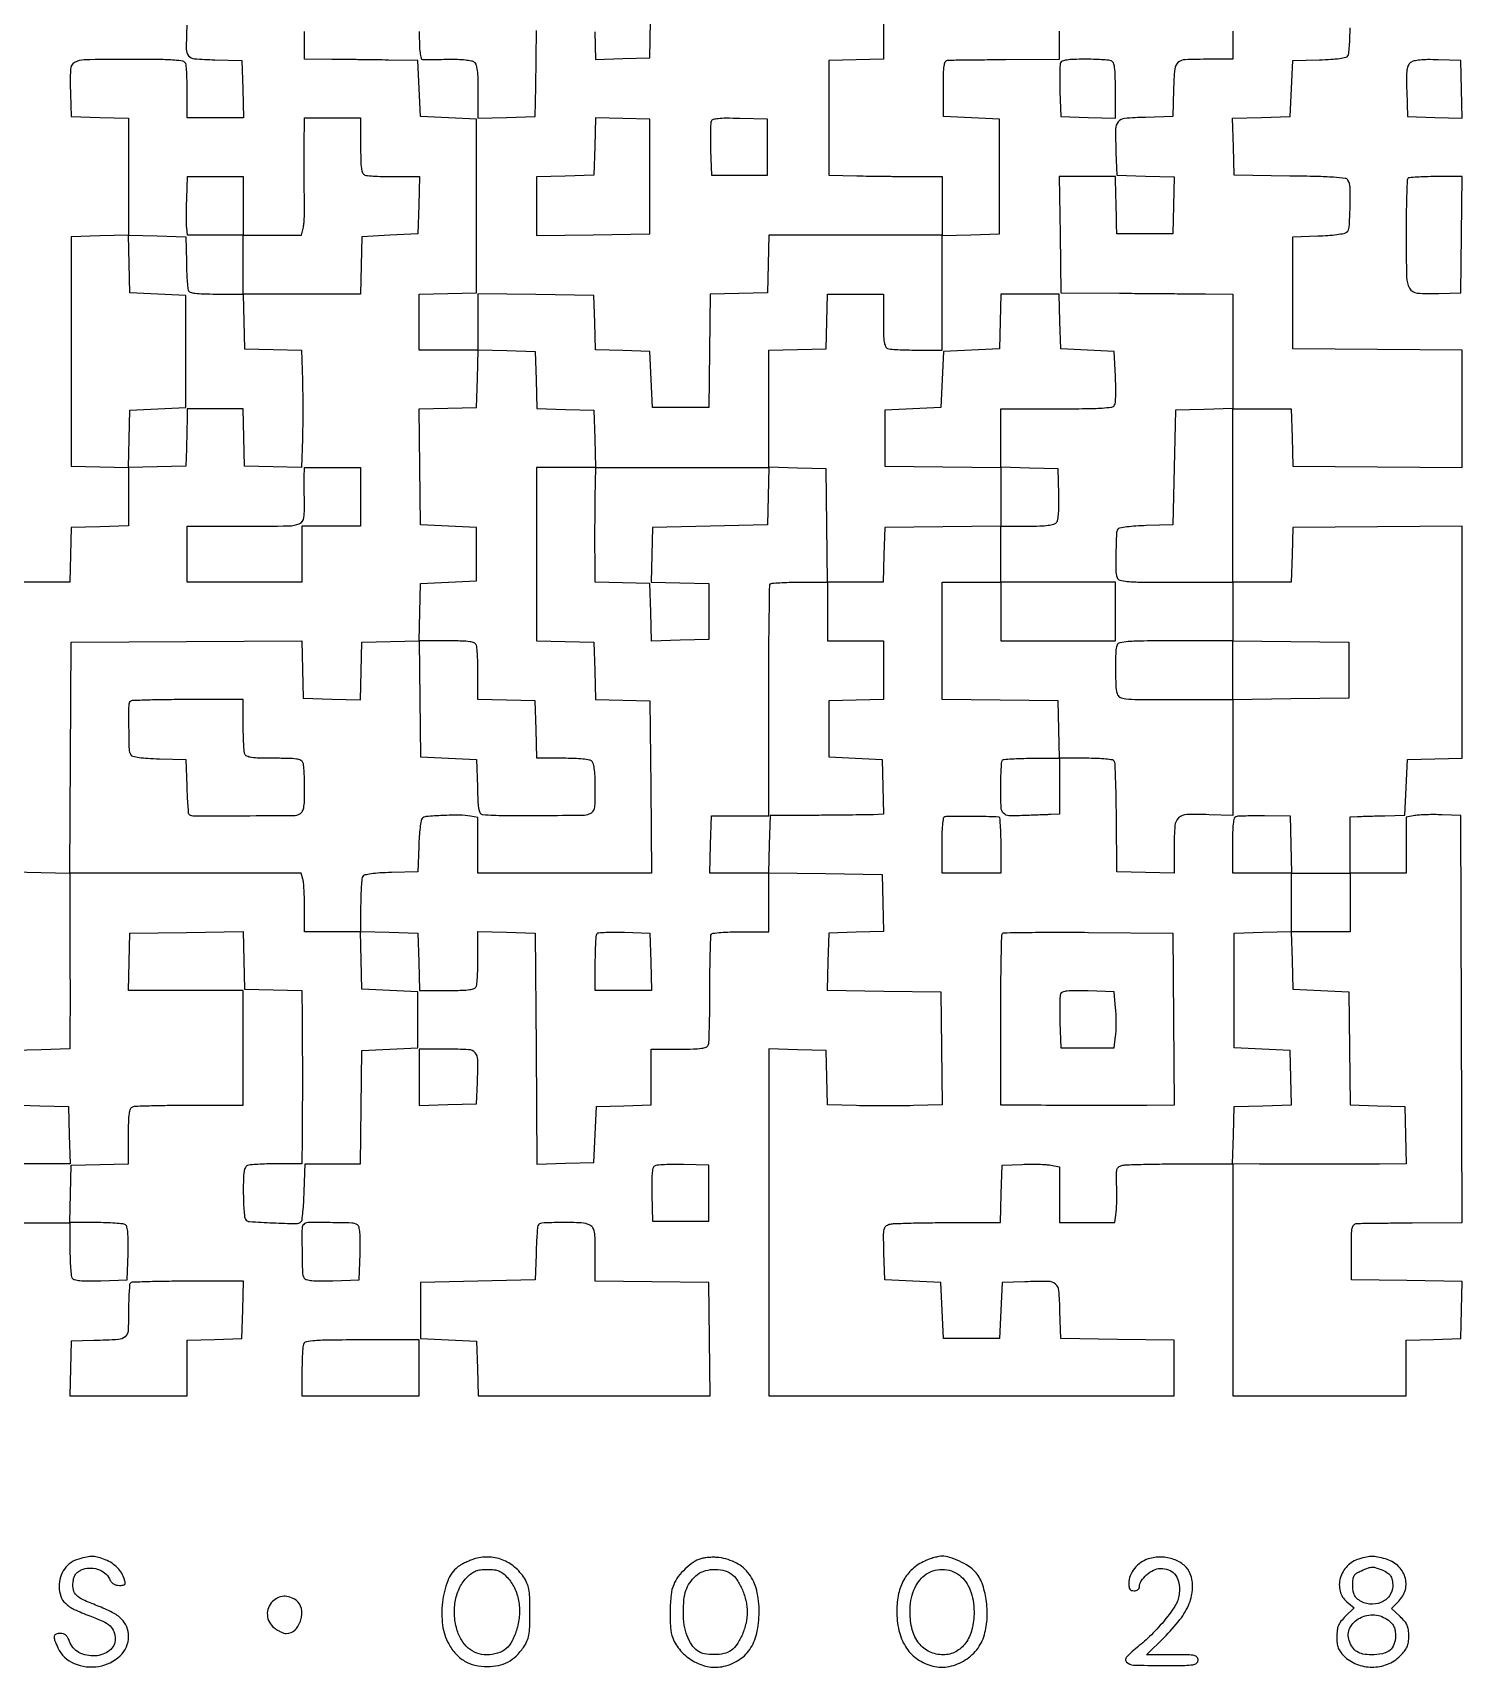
# Model space of a CAD drawing. Extents: x 179 to 1071, y 112 to 1107.
# Drawn here: x 535 to 1071, y 112 to 725 of the extents above; entities that cross this region are included whole.
import ezdxf

# ---------------------------------------------------------------- set-up
doc = ezdxf.new("R2010")
doc.units = 0

msp = doc.modelspace()

# ---------------------------------------------------------------- linework, layer by layer
for points in [[(854, 736.418352), (854, 715.069966), (843.75, 714.784983), (833.5, 714.5), (833.5, 693), (833.5, 671.5), (844, 671.296894, 0.001202), (848.797098, 671.215634, 0.000693), (854.573437, 671.139675, 0.000692), (860.373532, 671.079466, 0.001159), (865.25, 671.046894), (876, 671), (876, 660), (876, 649), (843.533832, 649), (811.067663, 649), (810.783832, 638.25), (810.5, 627.5), (799.76979, 627.216369), (789.03958, 626.932738), (788.76979, 605.716369), (788.5, 584.5), (778, 584.5), (767.5, 584.5), (767, 595), (766.5, 605.5), (756.284601, 605.784601), (746.069202, 606.069202), (745.784601, 616.284601), (745.5, 626.5), (723.75, 626.769502), (702, 627.039005), (702, 616.519502), (702, 606), (691, 606), (680, 606), (680, 616.466168), (680, 626.932337), (690.75, 627.216168), (701.5, 627.5), (701.5, 660), (701.5, 692.5), (691, 693), (680.5, 693.5), (680, 704), (679.5, 714.5), (668.5, 714.677892, 0.000681), (663.544418, 714.751286, 0.000421), (657.720313, 714.82471, 0.000422), (651.967405, 714.887533, 0.00076), (647.25, 714.927892), (637, 715), (637, 725.435662)], [(745.785365, 725.215407), (746.07073, 714.930815), (756.285365, 715.215407), (766.5, 715.5), (766.77083, 736.428109, 0.002701)], [(517.490662, 278.900097), (549, 278.906684), (549.015313, 269.203342, 0.007792), (549.080716, 265.392615, 0.010716), (549.266219, 261.971939, 0.007636), (549.52439, 259.138962, 0.115313), (549.847958, 258.211769, 0.19692), (550.705135, 257.604266, 0.033714), (552.717063, 257.278982, 0.023663), (555.804805, 257.138177, 0.006827), (560.582645, 257.211769), (570.5, 257.5), (570.788231, 267.417355, 0.006827), (570.861823, 272.195195, 0.023663), (570.721018, 275.282937, 0.033714), (570.395734, 277.294865, 0.19692), (569.788231, 278.152042, 0.11554), (568.859509, 278.475676, 0.007548), (566.004417, 278.733781, 0.010646), (562.557744, 278.919289, 0.007729), (558.716168, 278.984687), (548.932337, 279), (549.216168, 289.75), (549.5, 300.5), (560.25, 300.783832), (571, 301.067663), (571, 311.426843, -0.005377), (571.059651, 316.973908, -0.030446), (571.302822, 319.919034, -0.063217), (571.767927, 321.602718, -0.20495), (572.581787, 322.393011, -0.082815), (573.775876, 322.636501, -0.001919), (579.5499, 322.821697, -0.004216), (586.334577, 322.955997, -0.00284), (594.081787, 323), (614, 323), (614, 344.5), (614, 366), (592.466168, 366), (570.932337, 366), (571.216168, 376.75), (571.5, 387.5), (592.715968, 387.769789), (613.931935, 388.039577), (614.215968, 377.269789), (614.5, 366.5), (625.25, 366.216168), (636, 365.932337), (636.080645, 355.966168, -0.000778), (636.111626, 351.226275, -0.000367), (636.137601, 345.108812, -0.000364), (636.155426, 338.705042, -0.000514), (636.16129, 333, -0.000518), (636.155416, 327.328331, -0.000378), (636.137601, 321.028125, -0.000382), (636.111638, 315.057377, -0.000844), (636.080645, 310.5), (636, 301), (626.581787, 301, 0.005951), (622.859224, 300.955695, 0.007831), (619.465525, 300.821697, 0.005915), (616.638111, 300.632106, 0.07203), (615.581787, 300.393011, 0.19467), (614.780298, 299.644942, 0.069116), (614.312224, 298.117276, 0.033827), (614.069372, 295.475625, 0.00643), (614.015313, 290.643011, 0.007669), (614.076382, 287.053884, 0.010583), (614.248778, 283.835561, 0.007462), (614.488346, 281.169118, 0.115963), (614.788585, 280.307836, 0.238871), (616.381675, 279.362557, 0.005895), (625.114481, 278.883699, 0.006457), (633.798042, 278.622444, 0.202967), (635.742197, 279.40648, 0.168511), (636.055932, 280.050871, 0.005297), (636.377571, 283.000591, 0.00977), (636.655412, 286.533658, 0.006555), (636.841025, 290.58095), (637.18205, 301), (647.571137, 301), (657.960225, 301), (658.230112, 322.25), (658.5, 343.5), (669, 344), (679.5, 344.5), (679.5, 355), (679.5, 365.5), (669, 366), (658.5, 366.5), (658.215822, 377.284178), (657.931643, 388.068357), (668.715822, 387.784178), (679.5, 387.5), (679.783832, 376.75), (680.067663, 366), (690.426843, 366, 0.005377), (695.973908, 366.059651, 0.030446), (698.919034, 366.302822, 0.063217), (700.602718, 366.767927, 0.20495), (701.393011, 367.581787, 0.0721), (701.632128, 368.638889, 0.005887), (701.821697, 371.475463, 0.007809), (701.955696, 374.880092, 0.00593), (702, 378.615619), (702, 388.067663), (712.75, 387.783832), (723.5, 387.5), (723.760648, 344.216276), (724.021296, 300.932553), (734.760648, 301.216276), (745.5, 301.5), (746, 312), (746.5, 322.5), (756.75, 322.784983), (767, 323.069966), (767, 333.534983), (767, 344), (777.393011, 344, 0.005548), (782.847127, 344.060521, 0.028856), (785.845765, 344.300585, 0.056089), (787.591489, 344.745678, 0.213844), (788.369202, 345.519741, 0.083016), (788.603245, 346.66985, 0.001854), (788.781072, 352.332118, 0.00414), (788.910111, 358.979916, 0.002782), (788.952381, 366.576708, -0.002787), (788.994503, 374.133165, -0.004325), (789.123586, 380.65189, -0.00141), (789.299584, 386.278283, -0.130606), (789.535207, 387.056967, -0.229468), (790.126712, 387.432853, -0.007408), (793.013867, 387.722984, -0.012896), (796.515436, 387.931742, -0.00844), (800.559017, 388), (811, 388), (811, 399.019888), (811, 410.039775), (832.25, 409.769888), (853.5, 409.5), (853.783473, 398.785353), (854.066946, 388.070705), (843.783473, 387.785353), (833.5, 387.5), (833.216371, 376.769986), (832.932742, 366.039971), (854.216371, 365.769986), (875.5, 365.5), (875.769629, 344.338997), (876.039257, 323.177994), (865.269629, 322.838997, -0.004764), (860.370632, 322.731502, -0.002808), (854.515836, 322.691718, -0.002808), (848.666157, 322.717677, -0.004802), (843.78428, 322.813661), (833.068561, 323.127322), (832.78428, 333.313661), (832.5, 343.5), (821.75, 343.783832), (811, 344.067663), (811, 279.033832), (811, 214), (887, 214), (963, 214), (963, 224.480112), (963, 234.960225), (941.75, 235.230112), (920.5, 235.5), (920.215131, 245.7397, 0.013827), (919.781878, 253.54295, 0.200378), (918.533568, 255.948742, 0.174565), (915.86687, 256.925177, 0.010012), (907, 256.795054), (898.5, 256.5), (898, 246), (897.5, 235.5), (887, 235.5), (876.5, 235.5), (876, 246), (875.5, 256.5), (865, 257), (854.5, 257.5), (854.216402, 267.624582, -0.003649), (854.082373, 274.096412, -0.049436), (854.283717, 276.448844, -0.157976), (854.930901, 277.64048, -0.125186), (856.216402, 278.360928, -0.056013), (857.832433, 278.6049, -0.002377), (863.620817, 278.796996, -0.004058), (870.496775, 278.936628, -0.002874), (878.216168, 278.986345), (897.932337, 279), (898.216168, 289.75), (898.5, 300.5), (906, 300.80649, -0.008667), (909.109769, 300.879612, -0.00841), (912.251562, 300.846169, -0.008349), (915.012596, 300.724159, -0.030569), (916.75, 300.511177), (920, 299.909374), (920, 289.454687), (920, 279), (930.372192, 279), (940.744384, 279), (941.240606, 282.75, 0.020239), (941.413553, 284.643411, 0.007234), (941.511592, 287.354508, 0.007164), (941.533497, 290.334585, 0.008407), (941.466288, 293.158963, -0.00749), (941.364576, 297.127075, -0.066355), (941.576942, 298.861018, -0.160581), (942.184633, 299.803224, -0.104734), (943.347873, 300.395308, -0.056676), (944.885355, 300.625916, -0.002168), (950.669375, 300.807096, -0.003862), (957.526973, 300.939151, -0.00271), (965.25, 300.986345), (985, 301), (985, 257.5), (985, 214), (1017.5, 214), (1050, 214), (1050, 224.465017), (1050, 234.930034), (1060.25, 235.215017), (1070.5, 235.5), (1070.783625, 246.229609), (1071.06725, 256.959219), (1050.283625, 257.229609), (1029.5, 257.5), (1029.5, 268, -0.003726), (1029.547896, 274.426321, -0.042734), (1029.80104, 276.941167, -0.144262), (1030.406537, 278.126452, -0.187201), (1031.5, 278.643701, -0.014418), (1032.918206, 278.704571, -0.000504), (1038.422148, 278.776415, -0.000938), (1044.924899, 278.842534, -0.000656), (1052.256247, 278.893701), (1071.012494, 279), (1070.756247, 355.25), (1070.5, 431.5), (1063.5, 431.807779, 0.009375), (1060.58164, 431.88131, 0.008811), (1057.601562, 431.84799, 0.008811), (1054.961002, 431.725313, 0.029867), (1053.25, 431.512466), (1050, 430.909374), (1050, 420.454687), (1050, 410), (1039.5, 410), (1029, 410), (1029, 420.5), (1029, 431), (1031.75, 431.157695, -0.00512), (1033.274129, 431.229446, -0.001123), (1035.895313, 431.320057, -0.001169), (1038.92695, 431.410942, -0.001123), (1042, 431.48897), (1049.5, 431.662548), (1050, 442.081274), (1050.5, 452.5), (1060.75, 452.784983), (1071, 453.069966), (1071, 496.54903), (1071, 540.028094), (1039.25, 539.764047), (1007.5, 539.5), (1007.215017, 529.25), (1006.930034, 519), (995.965017, 519), (985, 519), (985, 551.5), (985, 584), (995.966168, 584), (1006.932337, 584), (1007.216168, 573.25), (1007.5, 562.5), (1039.25, 562.235953), (1071, 561.971906), (1071, 583.971906), (1071, 605.971906), (1039.25, 606.235953), (1007.5, 606.5), (1007.5, 627.5), (1007.5, 648.5), (1016.945876, 648.790118, 0.010217), (1020.65896, 648.980158, 0.013854), (1024.000112, 649.312947, 0.010763), (1026.740901, 649.722996, 0.131421), (1027.695876, 650.162563, 0.206727), (1028.667992, 652.074592, 0.009369), (1028.998273, 659.590914, 0.011588), (1029.013109, 667.001507, 0.13704), (1028.188593, 669.729091, 0.228384), (1027.178296, 670.35659, 0.009456), (1022.820243, 670.740282, 0.01097), (1016.461676, 671.039141, 0.003025), (1006.453905, 671.229091), (985.5, 671.5), (985.216515, 682.215829), (984.93303, 692.931657), (995.716515, 693.215829), (1006.5, 693.5), (1007, 704), (1007.5, 714.5), (1017.464966, 714.788805, 0.00836), (1021.800174, 714.987032, 0.019108), (1025.055937, 715.315749, 0.01918), (1027.411, 715.737468, 0.199883), (1028.199653, 716.288805, 0.115711), (1028.504482, 717.162416, 0.007543), (1028.747767, 719.851123, 0.010646), (1028.922757, 723.096937, 0.007727), (1028.984687, 726.715017)], [(592.825075, 727.715846, 0.008085), (592.615904, 718.76982, 0.174442), (593.476911, 716.321778, 0.205763), (595.65823, 715.182477, 0.011872), (603.360122, 714.783767), (613.5, 714.5), (613.783832, 703.75), (614.067663, 693), (603.533832, 693), (593, 693), (593, 702.418213, 0.005798), (592.956867, 706.137797, 0.007674), (592.826368, 709.522303, 0.005715), (592.641901, 712.342536, 0.072543), (592.408912, 713.376775, 0.261022), (591.380199, 714.232295, 0.027963), (588.186586, 714.640655, 0.015723), (582.583958, 714.863888, 0.002167), (570.91605, 714.911093, 0.003597), (554.378434, 714.787353, 0.1312), (550.757385, 713.763388, 0.255651), (549.197841, 711.124234, 0.016961), (549.204946, 702), (549.5, 693.5), (560.25, 693.216168), (571, 692.932337), (571, 671), (571, 649.067663), (560.25, 648.783832), (549.5, 648.5), (549.5, 605.5), (549.5, 562.5), (560.25, 562.216168), (571, 561.932337), (571, 551), (571, 540.067663), (560.25, 539.783832), (549.5, 539.5), (549.215017, 529.25), (548.930034, 519), (537.965017, 519), (527, 519)], [(680, 725.437616, 0.006054), (680.060659, 720.428068, 0.023556), (680.281575, 717.335799, 0.034362), (680.642888, 715.427485, 0.325964), (681.25, 714.931729, 0.01441), (682.088167, 714.910146, 0.000891), (684.577099, 714.922233, 0.001321), (687.542647, 714.949758, 0.000979), (690.820975, 714.99527, -0.011128), (694.372164, 714.972485, -0.01976), (697.29094, 714.773153, -0.020842), (699.521941, 714.437386, -0.126079), (700.570975, 713.941096, -0.151307), (701.261372, 712.882105, -0.037351), (701.68404, 710.82591, -0.024828), (701.93022, 707.693169, -0.007194), (702, 702.843724), (702, 692.932337), (712.75, 693.216168), (723.5, 693.5), (723.677892, 704.5, 0.000684), (723.751286, 709.457938, 0.000422), (723.82471, 715.289626, 0.000423), (723.88753, 721.053324, 0.00076), (723.927892, 725.783832)], [(985, 725.5), (985, 715), (976.25, 714.986345, 0.00925), (967.143851, 714.803651, 0.166903), (964.462909, 713.765918, 0.199184), (963.217345, 711.358739, 0.014077), (962.783793, 703.642206), (962.5, 693.5), (952.2603, 693.215131, 0.013827), (944.45705, 692.781878, 0.200378), (942.051258, 691.533568, 0.174565), (941.074823, 688.86687, 0.010012), (941.204946, 680), (941.5, 671.5), (952.283485, 671.215829), (963.06697, 670.931657), (962.783485, 660.215829), (962.5, 649.5), (952, 649.5), (941.5, 649.5), (941.449748, 653, 0.00171), (941.417309, 654.824528, 0.000514), (941.355581, 657.601562, 0.000515), (941.279905, 660.717601, 0.000558), (941.199748, 663.75), (941, 671), (930.480498, 671), (919.960995, 671), (920.230498, 649.25), (920.5, 627.5), (942.5, 627.309069, 0.00012), (951.674575, 627.23164, 0.000112), (961.048437, 627.156873, 0.000111), (969.365363, 627.094255, 0.000386), (974.75, 627.059069), (985, 627), (985, 605.533832), (985, 584.067663), (974.25, 583.783832), (963.5, 583.5), (963, 562), (962.5, 540.5), (952.535034, 540.211195, 0.009511), (948.670117, 540.025556, 0.014281), (945.309486, 539.703374, 0.009082), (942.562304, 539.309784, 0.217526), (941.93078, 538.887999, 0.129433), (941.388051, 537.109211, 0.00508), (941.191523, 530.226224, 0.007264), (941.165665, 523.524343, 0.071956), (941.597272, 520.75, 0.259581), (942.636759, 519.752384, 0.044382), (945.438382, 519.276683, 0.018084), (950.763923, 519.045825, 0.00179), (963.567388, 519), (985, 519), (985, 508), (985, 497), (963.606989, 497, 0.002045), (951.485827, 496.950434, 0.015901), (945.835307, 496.724422, 0.030015), (942.662537, 496.303854, 0.258697), (941.606989, 495.418213, 0.084592), (941.117283, 492.972596, 0.007531), (941.030466, 486.672687, 0.009072), (941.151911, 480.421597, 0.056126), (941.630286, 477.25, 0.210018), (942.686797, 475.932378, 0.095019), (944.850254, 475.283355, 0.024151), (949.409311, 475.038346, 0.001349), (963.616631, 475), (985, 475), (985.000505, 453.25), (985.00101, 431.5), (976.112842, 431.845305, 0.016262), (967.756582, 431.898022, 0.179732), (964.705412, 430.672691, 0.191702), (963.297362, 427.790559, 0.01891), (963, 419.930985), (963, 409.932337), (952.25, 410.216168), (941.5, 410.5), (941.38082, 430.63382, 0.003169), (941.285248, 438.431055, 0.004865), (941.09401, 445.181209, 0.00179), (940.852713, 450.973759, 0.127779), (940.571803, 451.88382, 0.215139), (939.84812, 452.371943, 0.016162), (937.441145, 452.704426, 0.017883), (934.192825, 452.92951, 0.008355), (929.974815, 453), (920.067663, 453), (919.783832, 463.75), (919.5, 474.5), (897.75, 474.769502), (876, 475.039005), (876, 497.019502), (876, 519), (887, 519), (898, 519), (898, 508), (898, 497), (919.5, 497), (941, 497), (941, 508), (941, 519), (919.5, 519), (898, 519), (898, 529.5), (898, 540), (907.877555, 540, 0.007345), (912.653266, 540.070162, 0.024181), (915.794146, 540.314808, 0.035127), (917.875583, 540.728754, 0.154085), (918.916414, 541.399285, 0.132968), (919.412685, 542.486141, 0.020746), (919.703614, 544.849829, 0.018924), (919.84141, 548.042317, 0.009044), (919.788859, 552.149285), (919.5, 561.5), (908.75, 561.783832), (898, 562.067663), (898, 573.033832), (898, 584), (918.95031, 584, 0.00245), (930.058215, 584.054423, 0.013851), (935.977347, 584.276489, 0.01943), (939.579598, 584.65268, 0.232831), (940.70031, 585.420095, 0.112884), (940.992527, 586.406354, 0.008841), (941.118216, 589.163696, 0.011687), (941.133194, 592.492994, 0.008667), (941, 596.170095), (940.5, 605.5), (930.5, 606), (920.5, 606.5), (920.215017, 616.75), (919.930034, 627), (909, 627), (898.069966, 627), (897.784983, 616.75), (897.5, 606.5), (887, 606), (876.5, 605.5), (876, 595), (875.5, 584.5), (865, 584), (854.5, 583.5), (854.5, 573), (854.5, 562.5), (876.25, 562.230498), (898, 561.960995), (898, 551), (898, 540.039005), (876.25, 539.769502), (854.5, 539.5), (854.215017, 529.25), (853.930034, 519), (843.484905, 519), (833.039775, 519), (832.769888, 540.25), (832.5, 561.5), (821.75, 561.783832), (811, 562.067663), (811, 584), (811, 605.932337), (821.75, 606.216168), (832.5, 606.5), (832.784983, 616.75), (833.069966, 627), (843.534983, 627), (854, 627), (854, 617.106989, 0.005748), (854.060597, 611.836306, 0.031643), (854.305311, 609.006334, 0.0653), (854.772413, 607.381554, 0.201158), (855.581787, 606.606989, 0.07203), (856.638111, 606.367894, 0.005915), (859.465525, 606.178303, 0.007831), (862.859224, 606.044305, 0.005951), (866.581787, 606), (876, 606), (876, 627.466168), (876, 648.932337), (886.75, 649.216168), (897.5, 649.5), (897.5, 671), (897.5, 692.5), (887, 693), (876.5, 693.5), (876.5, 704, -0.005001), (876.556017, 709.600724, -0.030039), (876.78892, 712.503494, -0.066821), (877.230626, 714.07762, -0.275213), (878, 714.63465, -0.019158), (879.1135, 714.691728, -0.000352), (885.007812, 714.763631, -0.000869), (891.881299, 714.830691, -0.000581), (899.75, 714.88465), (920, 715), (920, 725.5)], [(527.5, 410.5), (538.239352, 410.216276), (548.978704, 409.932553), (549.239352, 453.216276), (549.5, 496.5), (592.716061, 496.760597), (635.932122, 497.021194), (636.216061, 486.260597), (636.5, 475.5), (647.215829, 475.216515), (657.931657, 474.93303), (658.215829, 485.716515), (658.5, 496.5), (669.216508, 496.783492), (679.933016, 497.066984), (680.216508, 507.783492), (680.5, 518.5), (691, 519), (701.5, 519.5), (701.5, 529.5), (701.5, 539.5), (691, 540), (680.5, 540.5), (680.230592, 562.215971), (679.961185, 583.931943), (690.730592, 584.215971), (701.5, 584.5), (701.784171, 595.283485), (702.068343, 606.06697), (712.784171, 605.783485), (723.5, 605.5), (723.783492, 594.783492), (724.066984, 584.066984), (734.783492, 583.783492), (745.5, 583.5), (745.783832, 572.75), (746.067663, 562), (778.567663, 562), (811.067663, 562), (810.783832, 551.25), (810.5, 540.5), (789, 540), (767.5, 539.5), (767.215394, 529.284183), (766.930789, 519.068365), (777.715394, 518.784183), (788.5, 518.5), (788.5, 508), (788.5, 497.5), (777.784171, 497.216515), (767.068343, 496.93303), (766.784171, 507.716515), (766.5, 518.5), (756.25, 518.784983), (746, 519.069966), (745.890933, 529.284983, -0.002426), (745.86344, 534.005787, -0.00132), (745.873121, 539.804026, -0.001315), (745.91405, 545.700486, -0.002086), (745.983457, 550.75), (746.185049, 562), (735.092524, 562), (724, 562), (724, 529.533832), (724, 497.067663), (734.75, 496.783832), (745.5, 496.5), (745.783481, 485.784613), (746.066961, 475.069227), (756.283481, 474.784613), (766.5, 474.5), (766.763853, 442.25), (767.027706, 410), (734.513853, 410), (702, 410), (702, 420.420545), (702, 430.841089), (699.25, 431.308357, 0.040463), (695.032542, 431.678013, 0.013519), (688.836912, 431.551023, 0.007446), (682.604892, 431.161494, 0.178893), (681.042278, 430.442278, 0.158926), (680.649958, 429.670292, 0.008947), (680.278277, 426.975777, 0.013019), (679.971944, 423.696544, 0.009122), (679.790711, 419.990711), (679.5, 410.5), (669.535034, 410.211195, 0.00836), (665.199826, 410.012968, 0.019108), (661.944063, 409.684251, 0.01918), (659.589, 409.262532, 0.199883), (658.800347, 408.711195, 0.117226), (658.495095, 407.827893, 0.006962), (658.252233, 404.991726, 0.010173), (658.077211, 401.573123, 0.007309), (658.015313, 397.75), (658, 388), (647.5, 388), (637, 388), (636.986345, 396.75, 0.006232), (636.937053, 400.264561, 0.007347), (636.800078, 403.588708, 0.006526), (636.606852, 406.387546, 0.044999), (636.37142, 407.743475), (635.77015, 409.986951), (592.350865, 409.956736), (548.931579, 409.92652), (549.00143, 388.21326, -0.000288), (549.025558, 379.077664, -0.000257), (549.040293, 369.583521, -0.000257), (549.044769, 361.046843, -0.000797), (549.035641, 355.283832), (549, 344.067663), (538.25, 343.783832), (527.5, 343.5)], [(526.930789, 323.068365), (537.715394, 322.784183), (548.5, 322.5), (548.783832, 311.75), (549.067663, 301), (539.283832, 300.989367, 0.000597), (534.647721, 300.978789, 0.000287), (528.702126, 300.954706, 0.000285)]]:
    msp.add_lwpolyline(points, format="xyb")
for points in [[(920.428774, 713.674983, 0.081654), (920.239658, 712.758353, 0.005045), (920.154817, 709.970602, 0.007376), (920.136178, 706.631743, 0.005394), (920.210159, 702.924983), (920.5, 693.5), (930.75, 693.215017), (941, 692.930034), (941, 703.358028, 0.005326), (940.940481, 708.945911, 0.030277), (940.697526, 711.908024, 0.062914), (940.232716, 713.600436, 0.205495), (939.418213, 714.393011, 0.069833), (938.385751, 714.631456, 0.006774), (935.819006, 714.821697, 0.008492), (932.738267, 714.955644, 0.006617), (929.386828, 715, 0.008422), (925.375524, 714.932432, 0.028298), (922.760657, 714.695753, 0.042162), (921.089007, 714.302368, 0.225981)], [(1051.698976, 713.769153, 0.124763), (1050.777081, 712.654842, 0.076572), (1050.28692, 711.012817, 0.036105), (1050.109284, 708.286528, 0.00588), (1050.209381, 702.983715), (1050.5, 693.5), (1060.78419, 693.214639), (1071.068381, 692.929279), (1070.78419, 703.714639), (1070.5, 714.5), (1061.989595, 714.785438, 0.010006), (1058.068435, 714.838436, 0.02299), (1055.121158, 714.683656, 0.02949), (1052.96852, 714.341998, 0.104125)], [(658, 682.606989, 0.005351), (658.059586, 677.039857, 0.030363), (658.30265, 674.086379, 0.063068), (658.76761, 672.398405, 0.205218), (659.581787, 671.606989, 0.0721), (660.638889, 671.367872, 0.005887), (663.475463, 671.178303, 0.007809), (666.880092, 671.044304, 0.00593), (670.615619, 671), (680.067663, 671), (679.783832, 660.25), (679.5, 649.5), (669, 649), (658.5, 648.5), (658.216168, 637.75), (657.932337, 627), (635.931185, 627), (613.930034, 627), (614.215017, 616.75), (614.5, 606.5), (625.19002, 606.216777), (635.88004, 605.933553), (636.19002, 594.682141, -0.004319), (636.28621, 589.594884, -0.002624), (636.316414, 583.578448, -0.002629), (636.283672, 577.609782, -0.004639), (636.185006, 572.682192), (635.870013, 561.933655), (625.185006, 562.216828), (614.5, 562.5), (614.216168, 573.25), (613.932337, 584), (603.466168, 584), (593, 584), (592.938509, 579.75, -0.001559), (592.901895, 577.668151, -0.000637), (592.839707, 574.839063, -0.00063), (592.765194, 571.799795, -0.000805), (592.688509, 569), (592.5, 562.5), (581.715822, 562.215822), (570.931643, 561.931643), (571.215822, 572.715822), (571.5, 583.5), (582, 584), (592.5, 584.5), (592.5, 605.5), (592.5, 626.5), (582, 627), (571.5, 627.5), (571.215822, 638.284178), (570.931643, 649.068357), (581.715822, 648.784178), (592.5, 648.5), (592.67404, 639.169139, 0.005134), (592.780412, 635.491735, 0.006891), (592.956925, 632.162347, 0.004922), (593.170024, 629.385537, 0.070107), (593.392656, 628.419139, 0.225068), (594.132333, 627.713812, 0.046404), (595.935611, 627.298939, 0.027144), (598.914581, 627.06277, 0.00621), (603.968615, 627), (614, 627), (614, 638), (614, 649), (603.566422, 649), (593.132845, 649), (592.816422, 651.75, -0.024073), (592.712734, 653.308753, -0.004732), (592.687969, 656.115625, -0.005009), (592.722867, 659.389825, -0.004629), (592.823474, 662.75), (593.146947, 671), (603.573474, 671), (614, 671), (614, 660), (614, 649), (624.920545, 649), (635.841089, 649), (636.525781, 652.117381, 0.036063), (636.774586, 653.831914, 0.008625), (636.932255, 656.707988, 0.008819), (636.998205, 660.025183, 0.008625), (636.948039, 663.367381, -0.004547), (636.858217, 667.244489, -0.002124), (636.808872, 672.268856, -0.002104), (636.801674, 677.540124, -0.002945), (636.842803, 682.25), (637, 693), (647.5, 693), (658, 693)], [(789.442274, 691.710164, 0.081166), (789.248144, 690.773814, 0.005233), (789.158783, 687.980936, 0.007531), (789.137174, 684.634259, 0.005535), (789.210159, 680.924983), (789.5, 671.5), (800, 671.5), (810.5, 671.5), (810.5, 682), (810.5, 692.5), (800.232115, 692.785181, 0.005823), (795.049899, 692.868732, 0.025951), (792.012272, 692.724596, 0.043922), (790.172333, 692.376284, 0.236652)], [(1050.666667, 670.333333, 0.189274), (1050.396307, 669.713454, 0.001341), (1050.195833, 663.899919, 0.004875), (1050.048101, 657.197552, 0.003072), (1050, 649.368517, 0.00476), (1050.152613, 633.337847, 0.122178), (1051.272034, 629.166633, 0.253818), (1054.106815, 627.356348, 0.026605), (1062.259538, 627.209712), (1070.5, 627.5), (1070.769502, 649.25), (1071.039005, 671), (1061.186169, 671, 0.006314), (1057.362112, 670.951707, 0.009509), (1054.03177, 670.804167, 0.004895), (1051.241613, 670.599898, 0.17746)], [(658, 551), (658, 540), (647, 540), (636, 540), (636, 529.5), (636, 519), (614.5, 519), (593, 519), (593, 529.5), (593, 540), (614.432612, 540, 0.003108), (630.991344, 540.102931, 0.095188), (635.021616, 540.929292, 0.272698), (636.741251, 543.208785, 0.038712), (636.964074, 549.315423, -0.004471), (636.891822, 551.574596, -0.003291), (636.850634, 554.078593, -0.003325), (636.843015, 556.447597, -0.00741), (636.875921, 558.25), (637, 562), (647.5, 562), (658, 562)], [(833, 508), (833, 497), (843.5, 497), (854, 497), (854, 486.034983), (854, 475.069966), (843.75, 474.784983), (833.5, 474.5), (833.5, 464), (833.5, 453.5), (843.5, 453), (853.5, 452.5), (853.784983, 442.25), (854.069966, 432), (850.284983, 431.864986, -0.005394), (847.924275, 431.806269, -0.000584), (842.471214, 431.735855, -0.000716), (835.978112, 431.668894, -0.000577), (829, 431.614986), (811.5, 431.5), (811.216168, 420.75), (810.932337, 410), (799.932337, 410), (788.932337, 410), (789.216168, 420.694019), (789.5, 431.388039), (800.25, 431.401998), (811, 431.415958), (811, 474.541312, -0.001447), (811.047999, 491.123312, -0.002358), (811.195833, 505.194427, -0.000317), (811.393983, 517.690069, -0.19463), (811.666667, 518.333333, -0.178563), (812.245497, 518.600197, -0.004516), (815.172917, 518.804167, -0.009111), (818.658388, 518.951724, -0.006022), (822.666667, 519), (833, 519)], [(680.230498, 475.25), (680.5, 453.5), (691, 453), (701.5, 452.5), (701.784983, 442.25, 0.004749), (702.000014, 436.486979, 0.035944), (702.322053, 433.78555, 0.096524), (702.873514, 432.416646, 0.235456), (703.784983, 431.879048, 0.015984), (711.880307, 431.567685, 0.003337), (726.085984, 431.570474, 0.001179), (741.257902, 431.710492, 0.082383), (743.75, 432.153638, 0.113081), (744.997923, 432.945758, 0.138447), (745.663684, 434.150457, 0.052298), (745.944089, 436.378047, 0.00518), (746, 441.775249, 0.010126), (745.923279, 445.563222, 0.019661), (745.682009, 448.579501, 0.020506), (745.317215, 450.837919, 0.14711), (744.8, 451.8, 0.150842), (743.800954, 452.32772, 0.01939), (741.376818, 452.688563, 0.018512), (738.088767, 452.925628, 0.008739), (733.833832, 453), (724.067663, 453), (723.783832, 463.75), (723.5, 474.5), (712.75, 474.783832), (702, 475.067663), (702, 484.452044, 0.005972), (701.955693, 488.161644, 0.007852), (701.821697, 491.544413, 0.005942), (701.632085, 494.36267, 0.07196), (701.393011, 495.418213, 0.205372), (700.600948, 496.232572, 0.062982), (698.9105, 496.697448, 0.030315), (695.952209, 496.940452, 0.005337), (690.373509, 497), (679.960995, 497)], [(571.666667, 474.333333, 0.196533), (571.04225, 472.845176, 0.003958), (571.031876, 464.520042, 0.005092), (571.169519, 456.353105, 0.135593), (571.800347, 454.288805, 0.199883), (572.589, 453.737468, 0.01918), (574.944063, 453.315749, 0.019108), (578.199826, 452.987032, 0.00836), (582.535034, 452.788805), (592.5, 452.5), (592.831495, 442.501838, 0.003665), (592.987871, 438.640214, 0.005738), (593.18483, 435.32142, 0.001909), (593.397961, 432.468558, 0.178617), (593.568832, 432.097835, 0.198585), (595.042316, 431.486409, 0.000728), (614.106498, 431.490119, 0.001111), (632.796202, 431.5625, 0.118197), (635.25, 432.166623, 0.146938), (636.146469, 433.033276, 0.081244), (636.67086, 434.477073, 0.039357), (636.934432, 436.917575, 0.007227), (637, 441.453396, 0.006668), (636.955641, 444.779332, 0.008541), (636.821697, 447.83856, 0.006839), (636.631409, 450.387512, 0.069666), (636.393011, 451.418213, 0.204366), (635.605154, 452.231384, 0.063541), (633.93074, 452.696802, 0.030628), (631.003676, 452.940206, 0.005432), (625.5, 453, -0.005432), (619.996324, 453.059794, -0.030628), (617.06926, 453.303198, -0.063541), (615.394846, 453.768616, -0.204366), (614.606989, 454.581787, -0.07203), (614.367894, 455.638111, -0.005915), (614.178303, 458.465525, -0.007831), (614.044305, 461.859224, -0.005951), (614, 465.581787), (614, 475), (593.166667, 475, 0.002993), (585.132422, 474.951903, 0.004756), (578.257292, 474.804167, 0.001277), (572.287675, 474.603799, 0.189545)], [(920, 442.5), (920, 432), (916.75, 431.904941, 0.001593), (915.096687, 431.85131, 0.00054), (912.692187, 431.76304, 0.000537), (910.035448, 431.659776, 0.000618), (907.5, 431.55536, -0.014405), (901.087246, 431.468227, -0.20603), (899.048166, 432.38273, -0.177341), (898.149688, 434.557409, -0.010191), (898, 441.900721, -0.00637), (898.048296, 445.691465, -0.009584), (898.195833, 448.993753, -0.004969), (898.400158, 451.759125, -0.177249), (898.666667, 452.333333, -0.178563), (899.245497, 452.600197, -0.004516), (902.172917, 452.804167, -0.009111), (905.658388, 452.951724, -0.006022), (909.666667, 453), (920, 453)], [(897.25, 431.060653, -0.365021), (897.551456, 430.762027, -0.004807), (897.779688, 427.933442, -0.01103), (897.946033, 424.530185, -0.006695), (898, 420.5), (898, 410), (887, 410), (876, 410), (876, 420.416667, -0.008224), (876.068487, 424.580407, -0.014892), (876.281922, 427.981357, -0.009559), (876.582499, 430.664112, -0.286844), (876.996752, 431.166667, -0.081344), (878.108687, 431.346564, -0.000826), (886.101252, 431.317924, -0.002564), (893.497125, 431.241279, -0.016302)], [(1006.783832, 420.746434), (1007.067663, 410), (1018.033832, 410), (1029, 410), (1029, 399), (1029, 388), (1017.966168, 388), (1006.932337, 388), (1007.216168, 377.25), (1007.5, 366.5), (1018, 366), (1028.5, 365.5), (1028.769787, 344.284765), (1029.039573, 323.069529), (1039.269787, 322.784765), (1049.5, 322.5), (1049.783832, 311.75), (1050.067663, 301), (1040.033832, 300.933333, -0.000618), (1035.300166, 300.907731, -0.000304), (1029.275563, 300.88625, -0.000301), (1023.017748, 300.871505, -0.000438), (1017.5, 300.866667, -0.000438), (1011.982252, 300.871505, -0.000301), (1005.724437, 300.88625, -0.000304), (999.699834, 300.907731, -0.000618), (994.966168, 300.933333), (984.932337, 301), (985.216168, 311.75), (985.5, 322.5), (996.284606, 322.784183), (1007.069211, 323.068365), (1006.784606, 333.284183), (1006.5, 343.5), (996, 344), (985.5, 344.5), (985.5, 366), (985.5, 387.5), (996.25, 387.783832), (1007, 388.067663), (1007, 399.033832), (1007, 410), (996, 410), (985, 410), (985, 420.416667, -0.006827), (985.065188, 425.190874, -0.020795), (985.288396, 428.425746, -0.024056), (985.636229, 430.600757, -0.266654), (986.199863, 431.233288, -0.069406), (987.042502, 431.389375, -0.003476), (989.852619, 431.495138, -0.005533), (993.204073, 431.560836, -0.003971), (996.949863, 431.563055), (1006.5, 431.492868)], [(766.783832, 376.75), (767.067663, 366), (756.533832, 366), (746, 366), (746, 376.333333, -0.006326), (746.050742, 380.343969, -0.009524), (746.20576, 383.83701, -0.00491), (746.420396, 386.763196, -0.177417), (746.700461, 387.367127, -0.182377), (747.297812, 387.637197, -0.005798), (750.000338, 387.778463, -0.010544), (753.240283, 387.841782, -0.007041), (756.950461, 387.783794), (766.5, 387.5)], [(962.763853, 355.25), (963.027706, 323), (952.763853, 322.926805, -0.00126), (944.527276, 322.888824, -0.000694), (934.455126, 322.881746, -0.00058), (922.339842, 322.904102, -0.000334), (907.75, 322.957682), (898, 323), (898, 354.833333, -0.002001), (898.049029, 367.086392, -0.003231), (898.199888, 377.515513, -0.000593), (898.402981, 386.698691, -0.192864), (898.680468, 387.347135, -0.194926), (899.328722, 387.621499, -0.000608), (908.434599, 387.750224, -0.003285), (918.778546, 387.815907, -0.002034), (930.930468, 387.763802), (962.5, 387.5)], [(920.44275, 364.711405, 0.081149), (920.248444, 363.774362, 0.00524), (920.158923, 360.981301, 0.007536), (920.137209, 357.634347, 0.00554), (920.210159, 353.924983), (920.5, 344.5), (930.5, 344.5), (940.5, 344.5), (941.08534, 348.886315, 0.022863), (941.269448, 350.99849, 0.010307), (941.326793, 353.780045, 0.01018), (941.266834, 356.724741, 0.013684), (941.08534, 359.386315), (940.5, 365.5), (930.732592, 365.786422, 0.006215), (925.820487, 365.869374, 0.027145), (922.9185, 365.724677, 0.046335), (921.158442, 365.373938, 0.232847)], [(680, 333.466168), (680, 322.932337), (690.75, 323.216168), (701.5, 323.5), (701.796504, 331.496645, 0.010844), (701.928103, 340.056021, 0.184361), (700.9246, 342.636063, 0.198492), (698.486025, 343.794046, 0.012862), (690.480948, 344), (680, 344)], [(768.211769, 300.1713, 0.194409), (767.60482, 299.304382, 0.033527), (767.279413, 297.284794, 0.023597), (767.138468, 294.191727, 0.006852), (767.211769, 289.417355), (767.5, 279.5), (778, 279.5), (788.5, 279.5), (788.5, 290), (788.5, 300.5), (779, 300.753945, 0.008497), (775.267186, 300.790269, 0.011674), (771.912207, 300.687545, 0.00849), (769.137493, 300.490389, 0.12262)], [(636.666667, 278.333333, 0.196902), (636.027473, 276.806915, 0.004187), (636.03276, 268.492133, 0.005407), (636.194388, 260.339609, 0.134486), (636.847958, 258.211769, 0.19692), (637.705135, 257.604266, 0.033714), (639.717063, 257.278982, 0.023663), (642.804805, 257.138177, 0.006827), (647.582645, 257.211769), (657.5, 257.5), (657.788231, 267.417355, 0.006827), (657.861823, 272.195195, 0.023663), (657.721018, 275.282937, 0.033714), (657.395734, 277.294865, 0.19692), (656.788231, 278.152042, 0.134486), (654.660391, 278.805612, 0.005407), (646.507867, 278.96724, 0.004187), (638.193085, 278.972527, 0.196902)], [(724.485282, 277.75, 0.066498), (724.295521, 276.877413, 0.003647), (724.08776, 274.076563, 0.005607), (723.901725, 270.730129, 0.004064), (723.766667, 267), (723.5, 257.5), (702, 257), (680.5, 256.5), (680.5, 246), (680.5, 235.5), (691, 235), (701.5, 234.5), (701.784983, 224.25), (702.069966, 214), (745.554871, 214), (789.039775, 214), (788.769888, 235.25), (788.5, 256.5), (767.25, 256.769888), (746, 257.039775), (746, 266.984704, 0.005166), (745.940726, 272.721554, 0.038446), (745.675353, 275.434215, 0.091235), (745.101127, 276.976893, 0.136105), (744.065741, 277.964816, 0.111345), (740.750896, 278.880875, 0.014705), (733.418145, 279.016089, 0.009456), (725.894507, 278.791206, 0.30252)], [(571.666667, 256.333333, 0.177367), (571.400127, 255.758713, 0.004928), (571.195833, 252.979555, 0.009542), (571.048294, 249.661661, 0.006339), (571, 245.852385, -0.013195), (570.803481, 238.406677, -0.205634), (569.699074, 236.168514, -0.163126), (567.206024, 235.162943, -0.007623), (558, 234.75078), (549.5, 234.5), (549.215017, 224.25), (548.930034, 214), (570.965017, 214), (593, 214), (593, 224.465017), (593, 234.930034), (603.25, 235.215017), (613.5, 235.5), (613.783832, 246.25), (614.067663, 257), (593.200498, 257, 0.002988), (585.153282, 256.951904, 0.004749), (578.26723, 256.804167, 0.001273), (572.287745, 256.603805, 0.189562)], [(636.606989, 233.418213, 0.070946), (636.368222, 232.373807, 0.006338), (636.178303, 229.68135, 0.008159), (636.044331, 226.449196, 0.006277), (636, 222.918213), (636, 214), (658, 214), (680, 214), (680, 224.5), (680, 235), (658.606989, 235, 0.002045), (646.485827, 234.950434, 0.015901), (640.835307, 234.724422, 0.030015), (637.662537, 234.303854, 0.258697)], [(552.312913, 152.897522, 0.082177), (549.292014, 151.454546, 0.086827), (546.962847, 149.137326, 0.083809), (545.501193, 146.092222, 0.070188), (545, 142.539455, 0.082585), (545.594199, 138.966488, 0.120704), (547.307341, 136.292794, 0.081222), (550.621596, 134.032079, 0.022252), (556.485046, 131.607894, -0.020792), (561.326006, 129.622972, -0.076845), (564.073614, 127.806736, -0.118755), (565.499902, 125.70809, -0.090374), (566, 122.963858, -0.233183), (563.844483, 118.59323, -0.15018), (558.4458, 116.583878, -0.134824), (552.413393, 117.868727, -0.191667), (548.862107, 121.965715, 0.038502), (548.231476, 123.407215, 0.090618), (547.504889, 124.324131, 0.108498), (546.591189, 124.827803, 0.072036), (545.402175, 125, 0.082848), (543.793787, 124.731655, 0.276037), (543.130263, 123.946287, 0.133914), (543.283206, 122.472476, 0.018356), (544.516158, 119.607192, 0.183656), (550.615856, 113.757652, 0.141693), (559.841434, 112.648147, 0.150309), (567.857007, 116.621517, 0.205889), (571, 123.930703, 0.094703), (570.323979, 127.467845, 0.105141), (568.39948, 130.359631, 0.075039), (564.886061, 132.890714, 0.02738), (559.272437, 135.395896, -0.014704), (553.940495, 137.615122, -0.08629), (551.439851, 139.311133, -0.149983), (550.34223, 141.296985, -0.075914), (550.181769, 144.177721, -0.042713), (550.483584, 145.824464, -0.0808), (551.042099, 147.049084, -0.084289), (551.941448, 148.000404, -0.050107), (553.278402, 148.811224, -0.103552), (556.18255, 149.517803, -0.084912), (559.352482, 149.080388, -0.087657), (562.108932, 147.640418, -0.122354), (563.831226, 145.471073, 0.055766), (564.492362, 144.365481, 0.083555), (565.31077, 143.597355, 0.085589), (566.319955, 143.151233, 0.061445), (567.545949, 143, 0.028262), (568.94926, 143.079384, 0.191205), (569.551092, 143.401066, 0.216058), (569.72705, 144.021134, 0.036699), (569.449107, 145.25, 0.06074), (568.428849, 147.552356, 0.058003), (566.872108, 149.581814, 0.054954), (564.806715, 151.289187, 0.04518), (562.282119, 152.638016, 0.031774), (559.75769, 153.522106, 0.061907), (557.650852, 153.839838, 0.055652), (555.387265, 153.646592, 0.021323)], [(699.740524, 152.615915, 0.014829), (698.186521, 151.98974, 0.013597), (696.626083, 151.255326, 0.013745), (695.269882, 150.523964, 0.042693), (694.417436, 149.931478, 0.128483), (690.664699, 144.702646, 0.062573), (688.68194, 136.668618, 0.060936), (688.722776, 128.059778, 0.095656), (691.023577, 121.051121, 0.05775), (693.711422, 117.312294, 0.075452), (696.977532, 114.662962, 0.075438), (700.883118, 113.101663, 0.057704), (705.459294, 112.575716, 0.051332), (709.658641, 113.011589, 0.070386), (713.226952, 114.300149, 0.070192), (716.304929, 116.53133, 0.050713), (719.045712, 119.771662, 0.041815), (720.379175, 122.116075, 0.062612), (721.093569, 124.357786, 0.038598), (721.418475, 127.403103, 0.007283), (721.5, 133, 0.007283), (721.418475, 138.596897, 0.038598), (721.093569, 141.642214, 0.062612), (720.379175, 143.883925, 0.041815), (719.045712, 146.228338, 0.078252), (715.211054, 150.287893, 0.084742), (710.412321, 152.838945, 0.085799), (705.090504, 153.63431, 0.082829)], [(785.604322, 153.005326, 0.071877), (782.71922, 151.618475, 0.042159), (779.724617, 149.217296, 0.041605), (777.113201, 146.284564, 0.060083), (775.376839, 143.282119, 0.07604), (774.399794, 139.495421, 0.021235), (774.042426, 133.368656, 0.021382), (774.208244, 127.219267, 0.072833), (775.061334, 123.3151, 0.091885), (777.966032, 118.510735, 0.078339), (782.548416, 114.748801, 0.079548), (787.994027, 112.622434, 0.10007), (793.396867, 112.54663, 0.08835), (799.464326, 114.842136, 0.108354), (803.87266, 118.980284, 0.095028), (806.521253, 125.046784, 0.05463), (807.423899, 133, 0.058862), (806.498033, 141.105872, 0.100406), (803.658323, 147.273956, 0.113335), (798.933165, 151.364121, 0.090523), (792.494902, 153.406823, 0.026557), (790.753454, 153.53518, 0.019671), (788.822897, 153.498756, 0.019997), (786.997959, 153.318986, 0.041623)], [(869.5, 152.119269, 0.072233), (864.913059, 149.148703, 0.085313), (861.659506, 145.139049, 0.077576), (859.727802, 139.953904, 0.048566), (859.04947, 133.5, 0.056726), (859.832081, 126.121242, 0.084236), (862.279995, 120.116129, 0.093645), (866.33055, 115.696875, 0.087991), (871.79991, 112.941802, 0.110101), (877.913138, 112.502257, 0.094342), (884.017372, 114.631855, 0.092753), (888.994597, 118.899327, 0.101909), (891.891347, 124.546924, 0.056196), (892.910293, 130.920165, 0.048798), (892.563532, 137.679586, 0.051395), (890.992, 143.796591, 0.093429), (888.345081, 148.207427, 0.071058), (886.04709, 150.151318, 0.031119), (882.534151, 152.061425, 0.031001), (878.843708, 153.509058, 0.078118), (876, 153.956076, 0.050421), (874.765654, 153.831284, 0.018475), (873.059375, 153.416514, 0.018096), (871.214845, 152.82242, 0.020678)], [(953.312913, 152.942328, 0.080312), (950.53027, 151.581518, 0.069489), (948.158122, 149.354412, 0.071745), (946.550885, 146.642012, 0.098234), (946, 143.865141, 0.033756), (946.095603, 142.450661, 0.11917), (946.424511, 141.608143, 0.162306), (947.033939, 141.154798, 0.07961), (948, 141, 0.070518), (948.764349, 141.10834, 0.086165), (949.4125, 141.424244, 0.100209), (949.845834, 141.893493, 0.137323), (950, 142.444236, -0.147206), (950.666832, 144.660116, -0.06623), (952.682534, 146.972797, -0.064852), (955.310092, 148.740145, -0.116166), (957.828831, 149.333333, -0.085019), (960.887905, 148.809386, -0.124076), (963.155258, 147.303873, -0.116244), (964.53328, 144.818795, -0.068822), (965, 141.444096, -0.043819), (964.785745, 139.004044, -0.059379), (964.145565, 136.888012, -0.044494), (962.873632, 134.567109, -0.01412), (960.583534, 131.349084, -0.018546), (958.491844, 128.782624, -0.011225), (955.838505, 125.896293, -0.011239), (953.071557, 123.145308, -0.019353), (950.632089, 121, 0.020285), (945.242355, 116.242348, 0.418121), (945.213004, 114.28384, 0.193446), (947.794038, 113.15728, 0.007345), (958.5, 113, 0.00255), (966.96815, 113.043195, 0.034233), (970.0625, 113.287037, 0.130799), (971.461675, 113.890509, 0.22979), (972, 115, 0.182382), (971.589258, 116.08859, 0.162773), (970.540138, 116.698341, 0.046939), (968.240684, 116.952207, 0.004037), (962.321107, 117), (952.642214, 117), (959.225595, 123.486975, 0.032943), (965.194307, 130.198142, 0.067896), (968.711777, 136.264424, 0.088212), (969.940878, 141.922402, 0.100653), (969.044635, 147.382601, 0.129207), (966.778197, 150.555196, 0.088678), (962.912827, 152.750948, 0.080438), (958.149029, 153.613763, 0.078461)], [(1032.312913, 152.897522, 0.129902), (1027.920569, 150.264679, 0.124292), (1025.31305, 145.764294, 0.133327), (1025.250029, 140.813235, 0.159288), (1027.75, 136.898162), (1030.5, 134.644208), (1027.25, 131.422104, 0.027884), (1025.557853, 129.546244, 0.069648), (1024.612491, 127.966023, 0.070709), (1024.145232, 126.201556, 0.029431), (1024, 123.736364, 0.02786), (1024.130563, 121.394981, 0.061059), (1024.545036, 119.651369, 0.067175), (1025.337377, 118.164064, 0.040462), (1026.633866, 116.638861, 0.10225), (1031.415655, 113.494993, 0.093739), (1037.205133, 112.376255, 0.09404), (1042.987462, 113.449841, 0.103735), (1047.75, 116.555397, 0.027795), (1049.414056, 118.412407, 0.066468), (1050.367181, 119.99407, 0.069603), (1050.847317, 121.724801, 0.03292), (1051, 124.041296, 0.031776), (1050.851922, 126.368972, 0.073394), (1050.379582, 128.052163, 0.071332), (1049.431488, 129.555923, 0.0287), (1047.75, 131.316805), (1044.5, 134.351017), (1047.25, 137.098586, 0.133503), (1049.704912, 141.382154, 0.141673), (1049.576808, 146.214431, 0.13426), (1046.850573, 150.422197, 0.115019), (1042.204514, 152.959978, 0.018175), (1039.323803, 153.648347, 0.051176), (1037.264636, 153.846531, 0.050966), (1035.203392, 153.622719, 0.01791)], [(713.035603, 145.961886, -0.077808), (715.667019, 142.082825, -0.064296), (717.203721, 137.323878, -0.060798), (717.532428, 132.069419, -0.056044), (716.611916, 126.736983, -0.04672), (714.818584, 122.198156, -0.098047), (712.487034, 119.225574, -0.10959), (709.386211, 117.564092, -0.068502), (705.288218, 117, -0.085737), (701.528365, 117.64949, -0.09174), (698.302453, 119.518344, -0.085291), (695.787156, 122.549989, -0.06298), (694.099851, 126.578803, -0.054337), (693.187114, 132.154673, -0.062841), (693.573196, 137.520358, -0.067357), (695.221306, 142.303, -0.079927), (698.017351, 146.171197, -0.035822), (699.678317, 147.609813, -0.070541), (701.206878, 148.4475, -0.064488), (702.998004, 148.870055, -0.025726), (705.521867, 149, -0.025252), (708.103938, 148.869512, -0.070933), (709.856318, 148.435816, -0.07632), (711.344317, 147.550753, -0.032638)], [(796.885708, 147.3675, -0.094233), (799.160197, 145.030633, -0.046083), (801.130844, 141.352528, -0.044302), (802.497181, 137.104801, -0.055724), (802.956076, 133, -0.055724), (802.497181, 128.895199, -0.044302), (801.130844, 124.647472, -0.046083), (799.160197, 120.969367, -0.094233), (796.885708, 118.6325, -0.099708), (794.230354, 117.471276, -0.050083), (790.578695, 117.055341, -0.050201), (786.944453, 117.372264, -0.106326), (784.352869, 118.465394, -0.092392), (782.123773, 120.738954, -0.058742), (780.427145, 124.046867, -0.051075), (779.357102, 128.160107, -0.03813), (779, 132.836029, -0.024184), (779.23315, 137.653536, -0.057443), (779.98512, 141.156169, -0.070154), (781.394617, 143.95646, -0.054302), (783.635837, 146.538309, -0.101052), (786.452656, 148.249807, -0.070634), (790.102713, 149.003148, -0.070371), (793.833216, 148.711541, -0.098439)], [(882.486321, 146.8321, -0.069979), (884.860809, 144.356476, -0.060844), (886.595445, 141.205861, -0.054991), (887.648366, 137.428896, -0.040522), (888, 133.097218, -0.060079), (887.206811, 126.519811, -0.095905), (884.847609, 121.392633, -0.116238), (881.140977, 118.162056, -0.12196), (876.447767, 117, -0.109482), (871.332024, 118.133755, -0.118914), (867.350685, 121.306873, -0.102022), (864.845555, 126.390837, -0.063709), (864, 133, -0.039799), (864.349679, 137.386057, -0.055105), (865.398367, 141.186884, -0.061272), (867.131616, 144.346776, -0.070161), (869.513679, 146.8321, -0.088676), (872.50599, 148.426731, -0.078344), (876, 148.977583, -0.078344), (879.49401, 148.426731, -0.088676)], [(1040.664548, 148.937439, -0.04363), (1042.809901, 147.899723, -0.106283), (1044.089206, 146.709117, -0.10693), (1044.761696, 145.102762, -0.044493), (1044.984687, 142.75, -0.162559), (1043.792004, 139.111172, -0.137176), (1040.573903, 136.618148, -0.125201), (1036.277019, 136.024188, -0.125469), (1032.222506, 137.556704, -0.063992), (1031.167165, 138.518047, -0.080967), (1030.486699, 139.646611, -0.066329), (1030.116094, 141.106911, -0.029027), (1030, 143.104978, -0.025428), (1030.116186, 145.388118, -0.110383), (1030.542027, 146.666431, -0.1216), (1031.448794, 147.576733, -0.033844), (1033.25, 148.509132, -0.010328), (1035.864491, 149.581855, -0.077906), (1037.166068, 149.863633, -0.089671), (1038.417735, 149.711232, -0.015825)], [(625, 137, 0.103394), (623.455375, 134.639011, 0.109724), (623.029473, 131.908131, 0.109224), (623.799738, 129.243998, 0.101659), (625.634859, 127.07258, 0.030501), (626.780661, 126.279353, 0.028242), (628.043613, 125.60882, 0.029388), (629.236373, 125.142275, 0.078685), (630.134859, 125, 0.200198), (633.446043, 126.381137, 0.124556), (635.614302, 130.059652, 0.122431), (635.791959, 134.376265, 0.191612), (633.777494, 137.443296, 0.072393), (631.48363, 138.59836, 0.093372), (629.151012, 138.916956, 0.097622), (626.941439, 138.364308, 0.086637)], [(1043.365141, 129.92742, -0.044922), (1044.650915, 128.714378, -0.077006), (1045.445958, 127.476739, -0.071163), (1045.866448, 125.987614, -0.033293), (1046, 123.984124, -0.086982), (1045.446386, 120.825868, -0.142813), (1043.857533, 118.650204, -0.116852), (1041.07943, 117.397304, -0.047794), (1036.932481, 117, -0.046362), (1033.809448, 117.290203, -0.096954), (1031.550394, 118.188884, -0.104541), (1029.902961, 119.819442, -0.060147), (1028.652892, 122.329463, -0.203494), (1028.935604, 127.068647, -0.159583), (1032.583391, 130.773867, -0.137736), (1038.188257, 131.92732, -0.150043)]]:
    msp.add_lwpolyline(points, format="xyb", close=True)
for points in [[(745.784183, 682.284606), (745.5, 671.5), (734.75, 671.216168), (724, 670.932337), (724, 659.946281), (724, 648.960225), (745.25, 649.230112), (766.5, 649.5), (766.5, 671), (766.5, 692.5), (756.284183, 692.784606), (746.068365, 693.069211)], [(1028.5, 486), (1028.5, 475.5), (1006.75, 475.230498), (985, 474.960995), (985, 486), (985, 497.039005), (1006.75, 496.769502), (1028.5, 496.5)]]:
    msp.add_lwpolyline(points, close=True)

doc.saveas('drawing.dxf')
